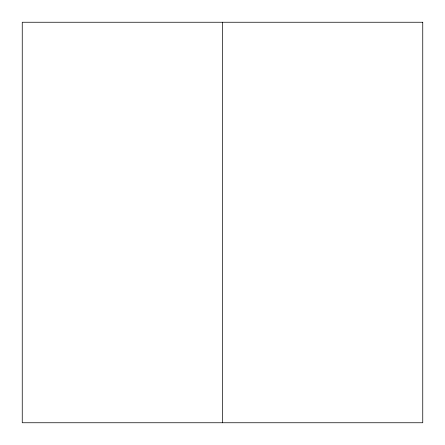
<?xml version="1.0" encoding="UTF-8"?>
<svg xmlns="http://www.w3.org/2000/svg" width="445" height="445" viewBox="0 0 445 445"><rect width="100%" height="100%" fill="white"/><g stroke="black" fill="none" stroke-linecap="round" stroke-linejoin="round"><path stroke-width="0.67" d="M222.5 22.25L222.5 422.75M422.75 22.25L22.25 22.25L22.25 422.75L422.75 422.75L422.75 22.25"/></g></svg>
